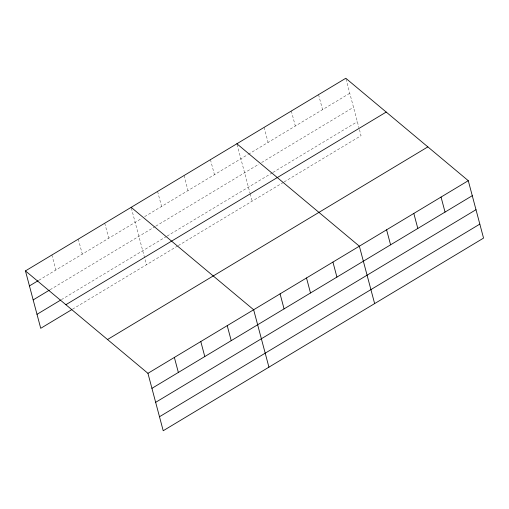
<?xml version="1.0" encoding="UTF-8"?>
<svg xmlns="http://www.w3.org/2000/svg" width="509" height="509" viewBox="0 0 509 509"><rect width="100%" height="100%" fill="white"/><g stroke="black" fill="none" stroke-linecap="round" stroke-linejoin="round"><path stroke-width="0.38" stroke-dasharray="2.54 1.91" d="M38.932 280.211L141.935 218.272M144.645 216.643L247.673 154.685M248.354 154.278L349.785 93.281M50.111 289.716L155.143 226.556M155.818 226.149L258.884 164.172M261.607 162.536L353.507 107.272M61.398 299.648L166.43 236.488M167.111 236.081L272.251 172.856M272.932 172.443L357.337 121.689M72.577 309.16L177.609 245.993M178.284 245.586L283.462 182.343M284.143 181.936L361.059 135.674L359.106 128.313M345.986 79.016L358.909 127.574M318.558 94.642L322.553 109.658M291.333 111.013L295.322 126.028M264.101 127.39L268.097 142.405M237.073 144.511L249.995 193.07M250.186 193.808L252.146 201.17M210.446 159.654L214.442 174.67M184.016 175.548L188.012 190.563M157.586 191.441L161.582 206.457M131.36 208.086L146.439 264.744M104.733 223.222L108.729 238.237M78.303 239.115L82.299 254.131M51.88 255.009L55.875 270.024"/><path stroke-width="0.76" d="M25.45 270.903L345.789 78.265L468.274 180.689L483.55 238.097L163.211 430.735L147.941 373.326L25.45 270.903L40.726 328.311L71.896 309.567M29.446 285.918L38.258 280.618M33.168 299.909L49.43 290.124M37.004 314.32L60.717 300.055M65.871 304.7L386.21 112.069M107.52 339.522L427.853 146.891M147.941 373.326L468.274 180.689M151.93 388.342L472.269 195.704M155.659 402.326L475.991 209.695M159.489 416.744L479.828 224.106M236.87 143.761L359.36 246.184L374.637 303.593M131.163 207.335L253.647 309.752L268.924 367.161M441.048 197.066L445.044 212.081M413.817 213.436L417.813 228.452M386.592 229.813L390.581 244.829M332.931 262.078L336.926 277.093M306.507 277.971L310.503 292.987M280.077 293.865L284.073 308.88M227.224 325.645L231.22 340.661M200.794 341.539L204.79 356.554M174.364 357.433L178.36 372.448"/></g></svg>
